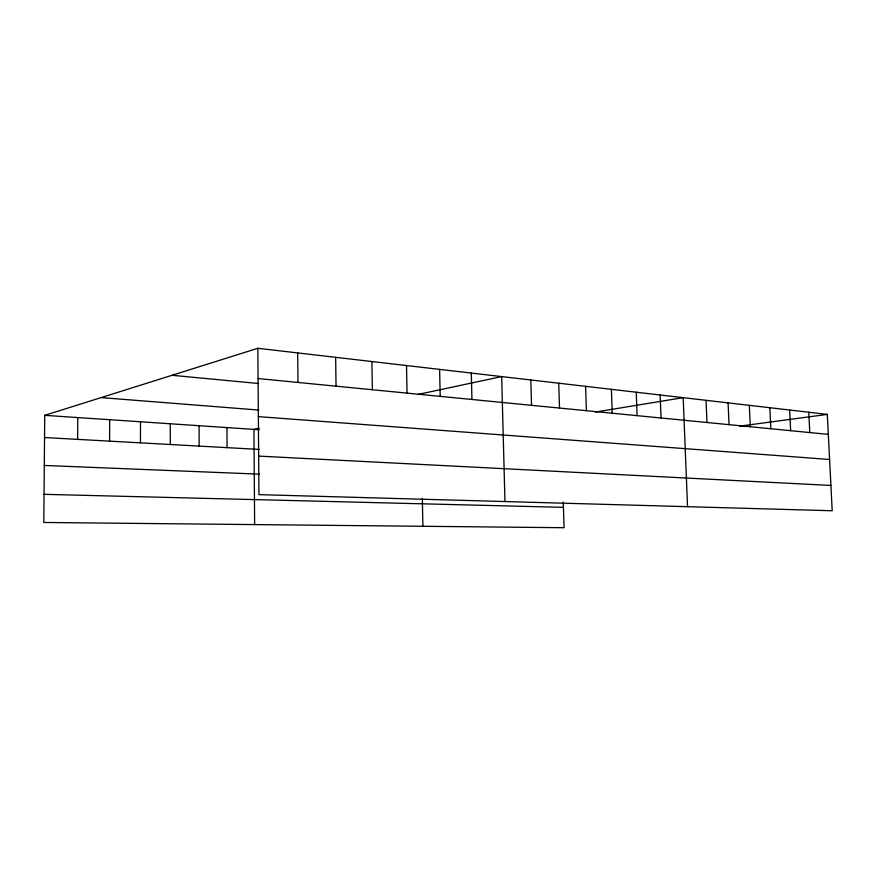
<?xml version="1.0" encoding="UTF-8"?>
<svg xmlns="http://www.w3.org/2000/svg" width="876" height="876" viewBox="0 0 876 876"><rect width="100%" height="100%" fill="white"/><g stroke="black" fill="none" stroke-linecap="round" stroke-linejoin="round"><path stroke-width="1.31" d="M140.456 442.851L140.489 421.772M109.599 441.143L109.675 419.703M77.636 439.38L77.778 417.567M257.829 348.287L258.946 494.633L832.2 510.752L827.294 414.392L257.829 348.287L44.731 415.344L43.8 522.468L564.067 527.713L563.279 502.112M259.219 428.265L253.93 429.393L254.631 524.593M417.589 394.518L501.674 376.592L504.959 501.554M595.275 412.081L683.181 397.66L687.54 506.689M739.662 426.163L827.294 414.392M44.041 494.327L563.443 507.346M44.293 465.452L259.504 474.157M258.65 456.1L830.908 485.446M44.534 437.54L259.318 449.432M44.731 415.344L259.165 429.744M258.354 416.626L829.594 459.484M101.112 397.605L258.88 410.067M172.014 375.289L258.562 383.513M258.059 378.541L828.313 434.376M808.789 412.246L809.796 432.558M789.659 410.023L790.656 430.685M769.851 407.723L770.836 428.747M749.341 405.336L750.305 426.732M728.087 402.872L729.029 424.652M706.045 400.31L706.976 422.495M660.143 394.988L661.03 417.994M636.239 392.207L637.093 415.651M611.404 389.327L612.225 413.22M585.595 386.327L586.383 410.691M558.746 383.217L559.501 408.052M530.801 379.976L531.524 405.314M471.31 373.066L471.945 399.478M439.621 369.387L440.201 396.368M422.331 498.378L422.889 526.29M406.508 365.544L407.033 393.127M371.895 361.525L372.355 389.732M335.65 357.32L336.045 386.174M297.676 352.908L297.982 382.451M226.95 427.587L227.059 447.647M199.082 425.714L199.137 446.103M170.273 423.776L170.294 444.504"/></g></svg>
